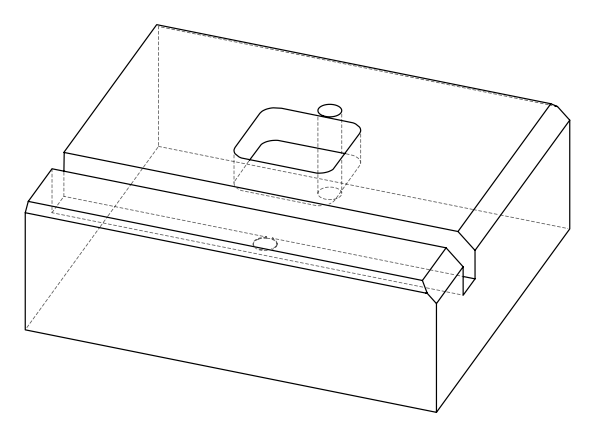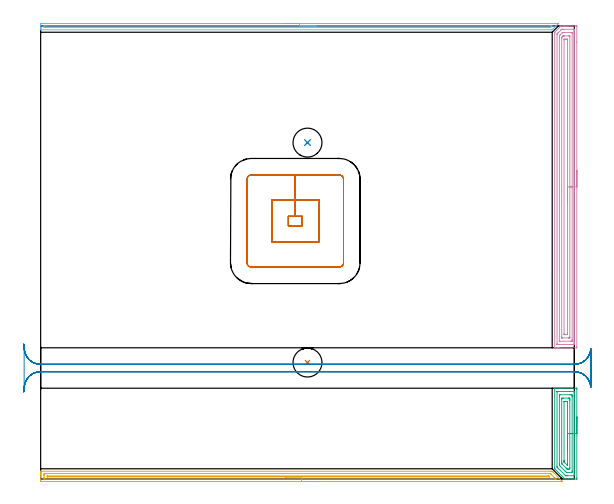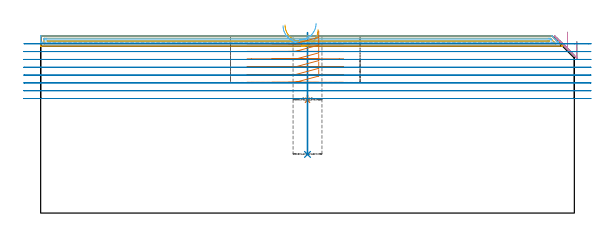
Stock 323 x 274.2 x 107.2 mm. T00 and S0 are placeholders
(PLAN: 8 operations, 2 tool changes, 41.1 min)
(1 INDEXABLE_INSERT_DRILL_BLIND_HOLE_FROM_SOLID | STEP1POCKET | NXT0302_006 | 0.02 min | 9294 mm3)
(2 INDEXABLE_INSERT_DRILL_BLIND_HOLE_FROM_SOLID_1 | STEP1POCKET_1 | NXT0302_006 | 0.3 min | 17176 mm3)
(3 AREA_MILL | FG_CHAMFER_SURFACE | UGT0205_001 | 2.42 min | 5557 mm3)
(4 AREA_MILL_1 | FG_CHAMFER_SURFACE_1 | UGT0205_001 | 8.04 min | 18107 mm3)
(5 AREA_MILL_2 | FG_CHAMFER_SURFACE_2 | UGT0205_001 | 7.67 min | 5994 mm3)
(6 AREA_MILL_3 | FG_CHAMFER_SURFACE_3 | UGT0205_001 | 5.14 min | 2250 mm3)
(7 MILL_RECTANGULAR_POCKET | POCKET_RECTANGULAR_STRAIGHT | UGT0201_094 | Follow Part, ap 5, ae 75% | 5.61 min | 162956 mm3)
(8 MILL_RECTANGULAR_SLOT | SLOT_RECTANGULAR | UGT0201_094 | Follow Part, ap 5, ae 75% | 11.88 min | 288416 mm3)
(TOOL NXT0302_006 | Index. Insert Drill 17.5mm [880-D1750L25-05] | D17.5 PA176 FL88 Z2)
(TOOL UGT0205_001 | Chamfer Mill 20 x 3 x 45 deg. | D20 FL50 Z2)
(TOOL UGT0201_094 | End mill 20 mm | D20 FL38 Z4)
(OP 1 INDEXABLE_INSERT_DRILL_BLIND_HOLE_FROM_SOLID)
G17 G21 G94 G90
T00 M6
G54
G17 G0 G90 X161.5 Y70.5 S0 M3
G43 Z117.2 H1
G94 G81 G98 Z68.3 F250. R71.3
G80
M5
M2
(OP 2 INDEXABLE_INSERT_DRILL_BLIND_HOLE_FROM_SOLID_1)
G17 G21 G94 G90
T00 M6
G54
G17 G0 G90 X161.5 Y203.6 S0 M3
G43 Z117.2 H1
G94 G81 G98 Z35.5 F250. R109.2
G80
M5
M2
(OP 3 AREA_MILL)
G17 G21 G94 G90
T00 M6
G54
G17 G0 G90 X324.5 Y37.5 S1061 M3
G43 Z117.2 H0
Z103.8
G94 G1 Y37.462 Z102.928 F250.
Y37.348 Z102.064
Y37.159 Z101.212
Y36.897 Z100.38
Y36.563 Z99.574
Y36.16 Z98.8
Y35.691 Z98.064
Y35.16 Z97.372
Y34.571 Z96.729
Y33.928 Z96.14
Y33.236 Z95.609
Y32.5 Z95.14
Y31.726 Z94.737
Y30.92 Z94.403
Y30.088 Z94.141
Y29.236 Z93.952
Y28.372 Z93.838
Y27.5 Z93.8
Y0.503
X324.497 Y0.003 Z93.799
X324.496 Y0.002 Z93.8
X323.111 Y0. Z95.183
X322.729 Z95.565
X322.226 Z96.068
X321.462 Z96.837
X321.341 Z96.957
X317.478 Z100.82
X317.357 Y0.004 Z100.941
X317.305 Y0.006 Z100.993
X317.242 Y0.061 Z101.057
X317.18 Y0.12 Z101.119
X311.117 Y6.183 Z107.183
X311.107 Y6.205 Z107.193
X311.101 Y6.233 Z107.199
X311.1 Y6.699 Z107.2
Y54.939
X311.105 Y54.99 Z107.193
X311.238 Y55. Z107.06
X315.266 Z103.033
X316.03 Z102.264
X323.996 Z94.3
X324.382 Y54.996 Z93.914
X324.491 Y54.99 Z93.805
X324.498 Y54.88 Z93.798
X324.5 Y54.497 Z93.8
Y27.5
X323.086 Z95.214
X323.085 Y2.273 Z95.215
X323.081 Y2.059 Z95.219
X323.079 Y2.015 Z95.221
X322.955 Y2.009 Z95.345
X322.773 Y2.004 Z95.527
X322.499 Y2. Z95.801
X318.685 Z99.615
X318.072 Y2.002 Z100.228
X317.8 Y2.008 Z100.5
X317.763 Y2.01 Z100.537
X317.723 Y2.039 Z100.577
X317.64 Y2.116 Z100.66
X317.477 Y2.273 Z100.823
X313.052 Y6.699 Z105.248
X312.729 Y7.028 Z105.571
X312.521 Y7.242 Z105.779
X312.514 Y7.584 Z105.786
X312.515 Y52.727 Z105.785
X312.519 Y52.941 Z105.781
X312.521 Y52.985 Z105.779
X312.645 Y52.991 Z105.655
X312.827 Y52.996 Z105.473
X313.101 Y53. Z105.199
X322.987 Y52.999 Z95.313
X323.025 Y52.998 Z95.275
X323.063 Y52.994 Z95.237
X323.076 Y52.99 Z95.224
X323.079 Y52.979 Z95.221
X323.082 Y52.935 Z95.218
X323.086 Y52.752 Z95.214
Y52.727
Y27.5
X321.671 Z96.629
Y4.929
X321.67 Y4.6 Z96.63
X321.664 Y4.044 Z96.636
X321.382 Y4.003 Z96.918
X321.341 Y4.001 Z96.959
X318.685 Y4. Z99.615
X318.643 Y4.002 Z99.657
X318.168 Y4.044 Z100.132
X317.8 Y4.403 Z100.5
X317.27 Y4.929 Z101.03
X316.915 Y5.284 Z101.385
X314.615 Y7.584 Z103.685
X314.259 Y7.941 Z104.041
X313.997 Y8.21 Z104.303
X313.935 Y8.276 Z104.365
X313.932 Y8.359 Z104.368
X313.929 Y8.469 Z104.371
Y8.8
X313.928 Y9.355 Z104.372
X313.929 Y50.071 Z104.371
X313.93 Y50.4 Z104.37
X313.936 Y50.956 Z104.364
X314.218 Y50.997 Z104.082
X314.259 Y50.999 Z104.041
X320.412 Y51. Z97.888
X321.298 Y50.999 Z97.002
X321.341 Y50.995 Z96.959
X321.664 Y50.956 Z96.636
X321.669 Y50.628 Z96.631
X321.671 Y50.071 Z96.629
X321.672 Y49.74 Z96.628
X321.671 Y27.5 Z96.629
X320.257 Z98.043
Y6.898
X320.256 Y6.699 Z98.044
X320.25 Y6.019 Z98.05
X319.57 Y6.004 Z98.73
X319.383 Y6.002 Z98.917
X318.685 Y6.01 Z99.615
X318.642 Y6.019 Z99.658
X318.595 Y6.06 Z99.705
X318.502 Y6.149 Z99.798
X318.317 Y6.332 Z99.983
X317.949 Y6.699 Z100.351
X315.662 Y8.987 Z102.638
X315.479 Y9.173 Z102.821
X315.389 Y9.269 Z102.911
X315.35 Y9.314 Z102.95
X315.348 Y9.355 Z102.952
X315.343 Y10.041 Z102.957
Y10.24
Y48.102
X315.344 Y48.301 Z102.956
X315.35 Y48.981 Z102.95
X316.03 Y48.996 Z102.27
X316.217 Y48.999 Z102.083
X319.57 Z98.73
X319.759 Y48.998 Z98.541
X320.25 Y48.983 Z98.05
X320.256 Y48.501 Z98.044
X320.257 Y48.301 Z98.043
Y47.614
Y27.5
X318.843 Z99.457
Y9.197
X318.841 Y8.469 Z99.459
X318.839 Y8.316 Z99.461
X318.837 Y8.277 Z99.463
X318.744 Y8.361 Z99.556
X318.685 Y8.415 Z99.615
X316.859 Y10.24 Z101.441
X316.804 Y10.3 Z101.496
X316.77 Y10.34 Z101.53
X316.764 Y10.361 Z101.536
X316.761 Y10.394 Z101.539
X316.757 Y11.125 Z101.543
Y11.283
Y46.688
X316.759 Y46.846 Z101.541
X316.762 Y46.951 Z101.538
X316.764 Y46.984 Z101.536
X316.771 Y46.99 Z101.529
X316.798 Y46.993 Z101.502
X316.915 Y46.997 Z101.385
X317.331 Y47. Z100.969
X317.8 Z100.5
X318.217 Y46.999 Z100.083
X318.685 Y46.993 Z99.615
X318.835 Y46.99 Z99.465
X318.84 Y46.688 Z99.46
X318.842 Y46.531 Z99.458
X318.843 Y46.373 Z99.457
Y45.645
Y27.5
Y26.628 Z99.495
Y25.763 Z99.609
Y24.912 Z99.798
Y24.08 Z100.06
Y23.274 Z100.394
Y22.5 Z100.797
Y21.764 Z101.265
Y21.072 Z101.797
Y20.429 Z102.386
Y19.84 Z103.029
Y19.308 Z103.721
Y18.84 Z104.457
Y18.437 Z105.231
Y18.103 Z106.037
Y17.841 Z106.869
Y17.652 Z107.72
Y17.538 Z108.585
Y17.5 Z109.457
G0 Z117.2
M5
M2
(OP 4 AREA_MILL_1)
G17 G21 G94 G90
T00 M6
G54
G17 G0 G90 X324.5 Y186.8 S1061 M3
G43 Z117.2 H0
Z103.8
G94 G1 Y186.762 Z102.928 F250.
Y186.648 Z102.064
Y186.459 Z101.212
Y186.197 Z100.38
Y185.863 Z99.574
Y185.46 Z98.8
Y184.992 Z98.064
Y184.46 Z97.372
Y183.871 Z96.729
Y183.228 Z96.14
Y182.536 Z95.609
Y181.8 Z95.14
Y181.026 Z94.737
Y180.22 Z94.403
Y179.388 Z94.141
Y178.537 Z93.952
Y177.672 Z93.838
Y176.8 Z93.8
Y80.001
X324.496 Y79.613 Z93.802
X324.491 Y79.41 Z93.806
X324.285 Y79.4 Z94.012
X314.259 Z104.035
X313.682 Z104.615
X313.374 Z104.922
X312.797 Z105.499
X312.489 Z105.806
X311.873 Z106.426
X311.45 Z106.849
X311.121 Z107.169
X311.102 Y79.408 Z107.188
X311.1 Y79.555 Z107.2
Y270.03
X311.105 Y270.403 Z107.191
X311.219 Y270.519 Z107.079
X311.572 Y270.872 Z106.728
X314.379 Y273.679 Z103.92
X314.595 Y273.896 Z103.703
X314.702 Y274.004 Z103.594
X314.893 Y274.194 Z103.405
X314.902 Y274.199 Z103.397
X316.299 Y274.2 Z102.001
X316.915 Z101.381
X317.223 Z101.074
X317.8 Z100.497
X318.108 Z100.189
X318.685 Z99.609
X319.282 Z99.014
X323.996 Z94.301
X324.287 Y274.198 Z94.01
X324.492 Y274.19 Z93.806
X324.499 Y273.984 Z93.799
X324.5 Y264.524 Z93.8
Y176.8
X323.086 Z95.214
Y81.786
X323.084 Y81.569 Z95.216
X323.081 Y81.461 Z95.219
X323.079 Y81.416 Z95.221
X322.991 Y81.41 Z95.309
X322.606 Y81.402 Z95.694
X322.226 Y81.401 Z96.074
X321.723 Y81.4 Z96.577
X312.871 Z105.429
X312.639 Y81.403 Z105.661
X312.541 Y81.407 Z105.759
X312.525 Y81.41 Z105.775
X312.521 Y81.421 Z105.779
X312.518 Y81.467 Z105.782
X312.515 Y81.565 Z105.785
X312.514 Y81.76 Z105.786
X312.515 Y269.138 Z105.785
X312.521 Y269.35 Z105.779
X312.656 Y269.494 Z105.644
X312.836 Y269.68 Z105.464
X313.18 Y270.03 Z105.12
X313.277 Y270.128 Z105.023
X314.964 Y271.814 Z103.336
X315.055 Y271.905 Z103.245
X315.144 Y271.993 Z103.156
X315.288 Y272.131 Z103.012
X315.34 Y272.178 Z102.96
X315.396 Y272.19 Z102.904
X315.65 Y272.197 Z102.65
X316.03 Y272.199 Z102.27
X316.532 Y272.2 Z101.768
X322.729 Z95.571
X322.961 Y272.197 Z95.339
X323.059 Y272.193 Z95.241
X323.075 Y272.191 Z95.225
X323.079 Y272.179 Z95.221
X323.082 Y272.133 Z95.218
X323.085 Y272.035 Z95.215
X323.086 Y271.84 Z95.214
Y176.8
X321.671 Z96.629
Y84.462
X321.67 Y84.13 Z96.63
X321.666 Y83.57 Z96.634
X321.664 Y83.413 Z96.636
X321.505 Y83.404 Z96.795
X321.341 Y83.402 Z96.959
X320.624 Y83.4 Z97.676
X314.259 Y83.401 Z104.041
X314.091 Y83.403 Z104.209
X313.979 Y83.407 Z104.321
X313.941 Y83.41 Z104.359
X313.935 Y83.422 Z104.365
X313.933 Y83.459 Z104.367
X313.93 Y83.57 Z104.37
X313.929 Y83.903 Z104.371
Y267.354
X313.93 Y267.686 Z104.37
X313.934 Y268.246 Z104.366
X313.935 Y268.324 Z104.365
X313.986 Y268.38 Z104.314
X314.055 Y268.452 Z104.245
X314.259 Y268.66 Z104.041
X314.497 Y268.898 Z103.803
X315.144 Y269.545 Z103.156
X315.386 Y269.787 Z102.914
X315.632 Y270.03 Z102.668
X315.767 Y270.156 Z102.533
X315.807 Y270.19 Z102.493
X315.865 Y270.196 Z102.435
X316.03 Y270.198 Z102.27
X316.746 Y270.2 Z101.554
X321.341 Y270.199 Z96.959
X321.509 Y270.197 Z96.791
X321.621 Y270.193 Z96.679
X321.659 Y270.19 Z96.641
X321.665 Y270.178 Z96.635
X321.667 Y270.141 Z96.633
X321.67 Y270.03 Z96.63
X321.671 Y269.697 Z96.629
Y176.8
X320.257 Z98.043
Y86.246
X320.253 Y85.558 Z98.047
X320.25 Y85.456 Z98.05
X320.246 Y85.41 Z98.054
X320.2 Y85.408 Z98.1
X319.99 Y85.404 Z98.31
X319.57 Y85.4 Z98.73
X319.525 Z98.775
X315.984 Z102.316
X315.596 Y85.404 Z102.704
X315.403 Y85.408 Z102.897
X315.359 Y85.41 Z102.941
X315.35 Y85.436 Z102.95
X315.348 Y85.496 Z102.952
X315.343 Y86.046 Z102.957
Y266.462
X315.347 Y267.15 Z102.953
X315.35 Y267.252 Z102.95
X315.357 Y267.296 Z102.943
X315.408 Y267.354 Z102.892
X315.718 Y267.668 Z102.582
X316.03 Y267.98 Z102.27
X316.163 Y268.111 Z102.137
X316.214 Y268.158 Z102.086
X316.242 Y268.181 Z102.058
X316.286 Y268.19 Z102.014
X316.96 Y268.2 Z101.34
X319.616 Z98.684
X320.003 Y268.197 Z98.297
X320.197 Y268.192 Z98.103
X320.241 Y268.19 Z98.059
X320.25 Y268.164 Z98.05
X320.252 Y268.105 Z98.048
X320.257 Y267.554 Z98.043
Y176.8
X318.843 Z99.457
X318.842 Y87.872 Z99.458
X318.84 Y87.712 Z99.46
X318.835 Y87.41 Z99.465
X318.685 Y87.406 Z99.615
X318.424 Y87.401 Z99.876
X317.8 Y87.4 Z100.5
X317.54 Z100.76
X316.915 Y87.402 Z101.385
X316.826 Y87.405 Z101.474
X316.772 Y87.41 Z101.528
X316.764 Y87.414 Z101.536
X316.761 Y87.463 Z101.539
X316.759 Y87.553 Z101.541
X316.757 Y88.19 Z101.543
X316.758 Y265.728 Z101.542
X316.76 Y265.888 Z101.54
X316.765 Y266.19 Z101.535
X316.915 Y266.194 Z101.385
X317.176 Y266.199 Z101.124
X317.8 Y266.2 Z100.5
X318.059 Z100.241
X318.685 Y266.198 Z99.615
X318.774 Y266.195 Z99.526
X318.828 Y266.19 Z99.472
X318.836 Y266.187 Z99.464
X318.839 Y266.138 Z99.461
X318.841 Y266.047 Z99.459
X318.843 Y265.729 Z99.457
Y265.569
Y176.8
Y175.928 Z99.495
Y175.064 Z99.609
Y174.212 Z99.798
Y173.38 Z100.06
Y172.574 Z100.394
Y171.8 Z100.797
Y171.064 Z101.265
Y170.372 Z101.796
Y169.729 Z102.386
Y169.14 Z103.029
Y168.609 Z103.721
Y168.14 Z104.457
Y167.737 Z105.231
Y167.403 Z106.037
Y167.141 Z106.869
Y166.952 Z107.72
Y166.838 Z108.585
Y166.8 Z109.457
G0 Z117.2
M5
M2
(OP 5 AREA_MILL_2)
G17 G21 G94 G90
T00 M6
G54
G17 G0 G90 X167.9 Y-1.5 S1061 M3
G43 Z117.2 H0
Z111.
G94 G1 X167.862 Z110.128 F250.
X167.748 Z109.264
X167.559 Z108.412
X167.297 Z107.58
X166.963 Z106.774
X166.56 Z106.
X166.092 Z105.264
X165.56 Z104.572
X164.971 Z103.929
X164.328 Z103.34
X163.636 Z102.808
X162.9 Z102.34
X162.126 Z101.937
X161.32 Z101.603
X160.488 Z101.341
X159.636 Z101.152
X158.772 Z101.038
X157.9 Z101.
X0.622
X0.165 Y-1.496 Z101.002
X0.01 Y-1.491 Z101.005
X0. Y-1.045 Z101.451
Y1.6 Z104.094
Y2.136 Z104.633
Y2.482 Z104.978
Y3.018 Z105.514
Y3.363 Z105.858
Y4.054 Z106.554
Y4.344 Z106.843
X0.006 Y4.695 Z107.185
X0.008 Y4.697 Z107.188
X0.175 Y4.7 Z107.2
X308.923
X309.596 Y4.694 Z107.19
X309.611 Y4.688 Z107.187
X310.055 Y4.245 Z106.744
X315.347 Y-1.045 Z101.452
X315.785 Y-1.486 Z101.013
X315.787 Y-1.493 Z101.006
X315.782 Y-1.498 Z101.002
X315.774 Y-1.5 Z101.
X157.9
Y-0.086 Z102.414
X2.409 Y-0.085 Z102.415
X2.329
X2.036 Y-0.079 Z102.421
X2.01 Y0.017 Z102.517
X2.003 Y0.237 Z102.737
X2.001 Y0.718 Z103.218
X2. Y1.122 Z103.622
Y2.004 Z104.504
X2.001 Y2.482 Z104.982
X2.003 Y2.883 Z105.383
X2.012 Y3.279 Z105.779
X2.409 Y3.285 Z105.785
X2.488
X308.108
X308.514 Y3.279 Z105.779
X308.562 Y3.276 Z105.776
X308.645 Y3.199 Z105.699
X308.77 Y3.078 Z105.578
X308.923 Y2.928 Z105.428
X309.369 Y2.482 Z104.982
X310.71 Y1.141 Z103.641
X311.132 Y0.718 Z103.218
X311.604 Y0.244 Z102.744
X311.824 Y0.014 Z102.514
X311.892 Y-0.079 Z102.421
X311.604 Y-0.084 Z102.416
X311.524 Y-0.085 Z102.415
X157.9 Y-0.086 Z102.414
Y1.328 Z103.828
X4.196 Y1.329 Z103.829
X4.105 Y1.33 Z103.83
X4.032 Y1.333 Z103.833
X4.016 Y1.335 Z103.835
X4.01 Y1.352 Z103.852
X4.006 Y1.406 Z103.906
X4.002 Y1.6 Z104.1
X4.003 Y1.791 Z104.291
X4.01 Y1.857 Z104.357
X4.015 Y1.865 Z104.365
X4.026 Y1.868 Z104.368
X4.059 Y1.87 Z104.37
X4.196 Y1.871 Z104.371
X307.135
X307.411 Y1.868 Z104.368
X307.488 Y1.865 Z104.365
X307.528 Y1.862 Z104.362
X307.548 Y1.844 Z104.344
X307.633 Y1.763 Z104.263
X307.798 Y1.6 Z104.1
X308.029 Y1.363 Z103.863
X308.044 Y1.335 Z103.835
X308.029 Y1.334 Z103.834
X307.41 Y1.329 Z103.829
X283.296 Y1.328 Z103.828
X157.9
X157.028 Z103.867
X156.164 Z103.98
X155.312 Z104.169
X154.48 Z104.432
X153.674 Z104.765
X152.9 Z105.168
X152.164 Z105.637
X151.472 Z106.168
X150.829 Z106.757
X150.24 Z107.401
X149.708 Z108.093
X149.24 Z108.828
X148.837 Z109.602
X148.503 Z110.408
X148.241 Z111.24
X148.052 Z112.092
X147.938 Z112.957
X147.9 Z113.828
G0 Z117.2
M5
M2
(OP 6 AREA_MILL_3)
G17 G21 G94 G90
T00 M6
G54
G17 G0 G90 X146.7 Y275.7 S1061 M3
G43 Z117.2 H0
Z113.4
G94 G1 X146.738 Z112.528 F250.
X146.852 Z111.664
X147.041 Z110.812
X147.303 Z109.98
X147.637 Z109.174
X148.04 Z108.4
X148.509 Z107.664
X149.04 Z106.972
X149.629 Z106.329
X150.272 Z105.74
X150.964 Z105.208
X151.7 Z104.74
X152.474 Z104.337
X153.28 Z104.003
X154.112 Z103.741
X154.964 Z103.552
X155.829 Z103.438
X156.7 Z103.4
X313.147
X313.364 Y275.694 Z103.404
X313.381 Y275.692 Z103.405
X313.364 Y275.663 Z103.435
X313.031 Y275.33 Z103.77
X312.836 Y275.134 Z103.962
X312.155 Y274.455 Z104.645
X311.947 Y274.245 Z104.851
X311.279 Y273.579 Z105.521
X311.057 Y273.355 Z105.741
X310.403 Y272.703 Z106.397
X310.167 Y272.466 Z106.631
X309.693 Y271.994 Z107.104
X309.602 Y271.906 Z107.192
X309.19 Y271.9 Z107.2
X0.185
X0.01 Y271.903 Z107.188
X0.007 Y271.948 Z107.144
X0. Y272.368 Z106.731
Y272.619 Z106.481
Y273.355 Z105.74
Y274.613 Z104.484
X0.003 Y275.134 Z103.96
X0.008 Y275.691 Z103.405
X0.07 Y275.693 Z103.403
X0.632 Y275.7 Z103.4
X156.7
Y274.286 Z104.814
X308.296
X309.152 Y274.283 Z104.817
X309.19 Y274.28 Z104.82
X309.483 Y274.245 Z104.855
X309.34 Y274.096 Z105.004
X309.19 Y273.942 Z105.158
X308.894 Y273.65 Z105.45
X308.593 Y273.355 Z105.745
X308.331 Y273.32 Z105.78
X308.296 Y273.318 Z105.782
X307.443 Y273.314 Z105.786
X307.402
X3.357
X2.46 Y273.317 Z105.783
X2.421 Y273.319 Z105.781
X2.01 Y273.355 Z105.745
X2.005 Y273.769 Z105.331
X2.01 Y274.245 Z104.855
X2.384 Y274.281 Z104.819
X2.421 Y274.283 Z104.817
X3.274 Y274.286 Z104.814
X156.7
X157.572 Z104.852
X158.437 Z104.966
X159.288 Z105.155
X160.12 Z105.417
X160.926 Z105.751
X161.7 Z106.154
X162.436 Z106.623
X163.128 Z107.154
X163.771 Z107.743
X164.361 Z108.386
X164.892 Z109.078
X165.36 Z109.814
X165.763 Z110.588
X166.097 Z111.394
X166.359 Z112.226
X166.548 Z113.078
X166.662 Z113.943
X166.7 Z114.814
G0 Z117.2
M5
M2
(OP 7 MILL_RECTANGULAR_POCKET)
G17 G21 G94 G90
T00 M6
G54
G17 G0 G90 X168.3 Y154.525 S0 M3
G43 Z117.2 H0
Z110.2
G94 G1 Y169. Z106.321 F250.
X154.1 Z102.517
Y159.
X149.9 F500.
Y153.3
X158.3
Y159.
X154.1
Y169.
X139.9
Y143.3
X168.3
Y169.
X154.1
Y184.
X127.5
G3 X124.9 Y181.4 R2.6
G1 Y130.9
G3 X127.5 Y128.3 R2.6
G1 X180.7
G3 X183.3 Y130.9 R2.6
G1 Y181.4
G3 X180.7 Y184. R2.6
G1 X154.1
X153.1
G0 X168.3 Y154.525 Z105.517
G1 Y169. Z101.638 F250.
X154.1 Z97.833
Y159.
X149.9 F500.
Y153.3
X158.3
Y159.
X154.1
Y169.
X139.9
Y143.3
X168.3
Y169.
X154.1
Y184.
X127.5
G3 X124.9 Y181.4 R2.6
G1 Y130.9
G3 X127.5 Y128.3 R2.6
G1 X180.7
G3 X183.3 Y130.9 R2.6
G1 Y181.4
G3 X180.7 Y184. R2.6
G1 X154.1
X153.1
G0 X168.3 Y154.525 Z100.833
G1 Y169. Z96.955 F250.
X154.1 Z93.15
Y159.
X149.9 F500.
Y153.3
X158.3
Y159.
X154.1
Y169.
X139.9
Y143.3
X168.3
Y169.
X154.1
Y184.
X127.5
G3 X124.9 Y181.4 R2.6
G1 Y130.9
G3 X127.5 Y128.3 R2.6
G1 X180.7
G3 X183.3 Y130.9 R2.6
G1 Y181.4
G3 X180.7 Y184. R2.6
G1 X154.1
X153.1
G0 X168.3 Y154.525 Z96.15
G1 Y169. Z92.272 F250.
X154.1 Z88.467
Y159.
X149.9 F500.
Y153.3
X158.3
Y159.
X154.1
Y169.
X139.9
Y143.3
X168.3
Y169.
X154.1
Y184.
X127.5
G3 X124.9 Y181.4 R2.6
G1 Y130.9
G3 X127.5 Y128.3 R2.6
G1 X180.7
G3 X183.3 Y130.9 R2.6
G1 Y181.4
G3 X180.7 Y184. R2.6
G1 X154.1
X153.1
G0 X168.3 Y154.525 Z91.467
G1 Y169. Z87.588 F250.
X154.1 Z83.783
Y159.
X149.9 F500.
Y153.3
X158.3
Y159.
X154.1
Y169.
X139.9
Y143.3
X168.3
Y169.
X154.1
Y184.
X127.5
G3 X124.9 Y181.4 R2.6
G1 Y130.9
G3 X127.5 Y128.3 R2.6
G1 X180.7
G3 X183.3 Y130.9 R2.6
G1 Y181.4
G3 X180.7 Y184. R2.6
G1 X154.1
X153.1
G0 X168.3 Y154.525 Z86.783
G1 Y169. Z82.905 F250.
X154.1 Z79.1
Y159.
X149.9 F500.
Y153.3
X158.3
Y159.
X154.1
Y169.
X139.9
Y143.3
X168.3
Y169.
X154.1
Y184.
X127.5
G3 X124.9 Y181.4 R2.6
G1 Y130.9
G3 X127.5 Y128.3 R2.6
G1 X180.7
G3 X183.3 Y130.9 R2.6
G1 Y181.4
G3 X180.7 Y184. R2.6
G1 X154.1
X153.1
G0 Z117.2
M5
M2
(OP 8 MILL_RECTANGULAR_SLOT)
G17 G21 G94 G90
T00 M6
G54
G17 G0 G90 X333.172 Y77.049 S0 M3
G43 Z117.2 H0
Z102.462
G94 G1 X331.685 Y74.443 F250.
G2 X323. Y69.4 R10. F500.
G1 X0.
G2 X-9.97 Y78.626 R10.
G1 X-10.
Y55.774
X-9.97
G2 X0. Y65. R10.
G1 X323.
G2 X331.686 Y59.955 R10.
G1 X333.173 Y57.35 F250.
G0 Z117.2
X-10.202 Y52.783
Z97.725
G1 X-9.97 Y55.774
G2 X0. Y65. R10. F500.
G1 X323.
G2 X332.637 Y57.669 R10.
G1 X332.666 Y57.661
G3 X333. Y60.223 R10.
G1 Y74.19
G3 X332.668 Y76.745 R10.
G1 X332.639 Y76.737
G2 X323. Y69.4 R10.
G1 X0.
G2 X-9.97 Y78.626 R10.
G1 X-10.202 Y81.617 F250.
G0 Y52.783 Z92.987
G1 X-9.97 Y55.774
G2 X0. Y65. R10. F500.
G1 X323.
G2 X332.97 Y55.774 R10.
G1 X333.
Y78.626
X332.97
G2 X323. Y69.4 R10.
G1 X0.
G2 X-9.97 Y78.626 R10.
G1 X-10.202 Y81.617 F250.
G0 Y52.783 Z88.25
G1 X-9.97 Y55.774
G2 X0. Y65. R10. F500.
G1 X323.
G2 X332.97 Y55.774 R10.
G1 X333.
Y78.626
X332.97
G2 X323. Y69.4 R10.
G1 X0.
G2 X-9.97 Y78.626 R10.
G1 X-10.202 Y81.617 F250.
G0 Y52.783 Z83.512
G1 X-9.97 Y55.774
G2 X0. Y65. R10. F500.
G1 X323.
G2 X332.97 Y55.774 R10.
G1 X333.
Y78.626
X332.97
G2 X323. Y69.4 R10.
G1 X0.
G2 X-9.97 Y78.626 R10.
G1 X-10.202 Y81.617 F250.
G0 Y52.783 Z78.775
G1 X-9.97 Y55.774
G2 X0. Y65. R10. F500.
G1 X323.
G2 X332.97 Y55.774 R10.
G1 X333.
Y78.626
X332.97
G2 X323. Y69.4 R10.
G1 X0.
G2 X-9.97 Y78.626 R10.
G1 X-10.202 Y81.617 F250.
G0 Y52.783 Z74.037
G1 X-9.97 Y55.774
G2 X0. Y65. R10. F500.
G1 X323.
G2 X332.97 Y55.774 R10.
G1 X333.
Y78.626
X332.97
G2 X323. Y69.4 R10.
G1 X0.
G2 X-9.97 Y78.626 R10.
G1 X-10.202 Y81.617 F250.
G0 Y52.783 Z69.3
G1 X-9.97 Y55.774
G2 X0. Y65. R10. F500.
G1 X323.
G2 X332.97 Y55.774 R10.
G1 X333.
Y78.626
X332.97
G2 X323. Y69.4 R10.
G1 X0.
G2 X-9.97 Y78.626 R10.
G1 X-10.202 Y81.617 F250.
G0 Z117.2
M5
M2
